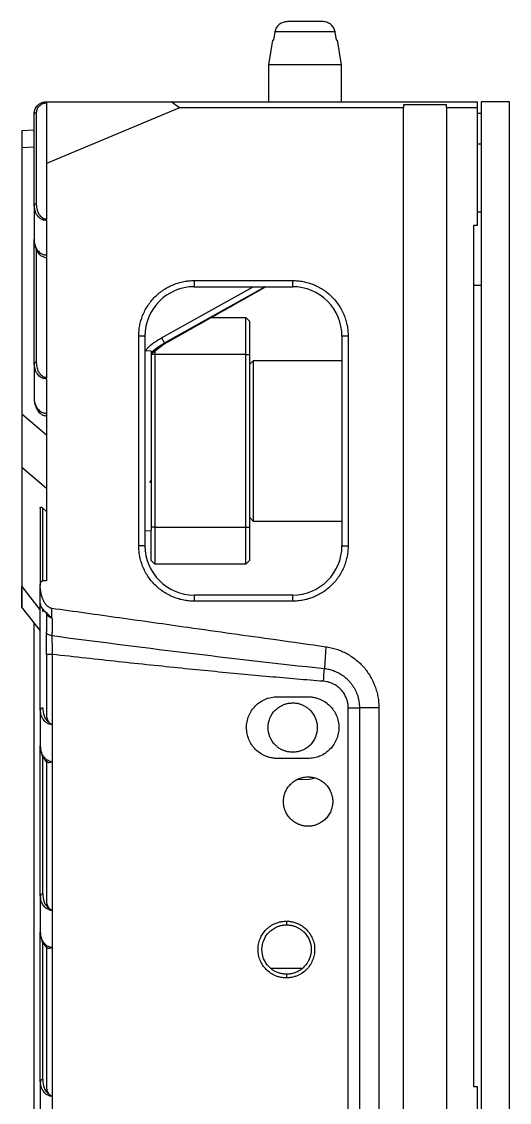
# Model space of a CAD drawing. Header units: millimetres. Extents: x 620 to 19791, y 2539 to 6969.
# Drawn here: x 4537.9 to 4577.5, y 3744.6 to 3832.2 of the extents above; entities that cross this region are included whole.
import ezdxf

# ---------------------------------------------------------------- set-up
doc = ezdxf.new("R2010")
doc.units = ezdxf.units.MM

msp = doc.modelspace()

# ---------------------------------------------------------------- linework, layer by layer
at = {"color": 7, "linetype": 'Continuous', "lineweight": 25}
for p, q in [((4558.42943, 3831.37178), (4558.31151, 3830.70281)), ((4563.31927, 3831.37178), (4558.42943, 3831.37178)), ((4563.4372, 3830.70281), (4563.31927, 3831.37178)), ((4558.24221, 3830.70281), (4557.89935, 3828.7028)), ((4558.24221, 3830.70281), (4558.31151, 3830.70281)), ((4563.4372, 3830.70281), (4563.50649, 3830.70281)), ((4563.84935, 3828.7028), (4563.50649, 3830.70281)), ((4557.89935, 3828.7028), (4557.89935, 3825.70281)), ((4560.87435, 3828.7028), (4557.89935, 3828.7028)), ((4563.84935, 3828.7028), (4560.87435, 3828.7028)), ((4563.84935, 3825.70281), (4563.84935, 3828.7028)), ((4539.87435, 3825.70281), (4549.99935, 3825.70281)), ((4539.87435, 3825.70281), (4539.87435, 3820.7028)), ((4550.67435, 3825.20281), (4549.99935, 3825.70281)), ((4549.99935, 3825.70281), (4574.87435, 3825.70281)), ((4555.88586, 3825.70991), (4555.87442, 3825.70281)), ((4574.87435, 3825.20281), (4574.87435, 3825.70281)), ((4577.47435, 3825.70281), (4575.17435, 3825.70281)), ((4575.17435, 3825.70281), (4575.17435, 3656.95281)), ((4577.47435, 3656.95281), (4577.47435, 3825.70281)), ((4550.67435, 3825.20281), (4539.87435, 3820.7028)), ((4568.87435, 3825.20281), (4550.67435, 3825.20281)), ((4572.37435, 3825.45282), (4568.87435, 3825.45282)), ((4568.87435, 3825.45282), (4568.87435, 3825.20281)), ((4568.87435, 3488.70282), (4568.87435, 3825.20281)), ((4572.37435, 3825.20281), (4572.37435, 3825.45282)), ((4572.37435, 3825.20281), (4572.37435, 3488.70282)), ((4574.87435, 3825.20281), (4572.37435, 3825.20281)), ((4574.87435, 3815.70281), (4574.87435, 3825.20281)), ((4538.87435, 3817.32885), (4538.87435, 3824.70281)), ((4539.07435, 3817.43632), (4539.07435, 3824.81026)), ((4574.87435, 3824.77282), (4575.17435, 3824.77282)), ((4537.87435, 3823.36372), (4538.87435, 3823.41613)), ((4575.17435, 3822.2728), (4574.87435, 3822.2728)), ((4537.87435, 3821.97912), (4537.87435, 3800.3603)), ((4539.87435, 3820.7028), (4539.87435, 3816.16698)), ((4538.87435, 3817.32885), (4538.87435, 3814.53712)), ((4538.9124, 3817.12435), (4538.87435, 3817.32885)), ((4538.88842, 3817.36846), (4538.88759, 3817.2577)), ((4539.87435, 3816.0731), (4539.87435, 3816.16698)), ((4539.87435, 3816.0731), (4539.87435, 3813.28137)), ((4574.87435, 3816.77282), (4575.17435, 3816.77282)), ((4574.57435, 3815.70281), (4574.87435, 3815.70281)), ((4574.57435, 3745.82781), (4574.57435, 3815.70281)), ((4538.87435, 3804.48685), (4538.87435, 3814.53712)), ((4539.87435, 3813.28137), (4539.87435, 3803.3264)), ((4551.87435, 3811.20281), (4559.87435, 3811.20281)), ((4551.87435, 3811.20281), (4551.87447, 3810.70281)), ((4559.87426, 3810.70281), (4559.87426, 3811.20281)), ((4574.57435, 3810.8278), (4575.17435, 3810.8278)), ((4557.70357, 3810.70281), (4549.45, 3806.05778)), ((4551.87447, 3810.70281), (4559.87416, 3810.70281)), ((4557.65924, 3810.70278), (4559.87403, 3810.70278)), ((4553.22499, 3808.20282), (4556.07435, 3808.20282)), ((4556.07435, 3805.20281), (4556.07435, 3808.20282)), ((4556.37435, 3807.90281), (4556.07435, 3808.20282)), ((4556.37435, 3807.90281), (4556.37435, 3805.20281)), ((4547.87435, 3806.70292), (4547.37435, 3806.70281)), ((4547.37435, 3789.70279), (4547.37435, 3806.70281)), ((4547.87435, 3806.70292), (4547.87435, 3789.7027)), ((4564.37435, 3806.70286), (4563.87435, 3806.70294)), ((4563.87435, 3806.70294), (4563.87435, 3789.70262)), ((4564.37435, 3806.70286), (4564.37435, 3789.70274)), ((4549.45, 3806.05778), (4548.37435, 3805.2359)), ((4548.37561, 3805.48019), (4547.87435, 3805.49332)), ((4548.67435, 3805.20281), (4548.37435, 3805.20281)), ((4548.67435, 3805.47081), (4548.67435, 3805.20281)), ((4548.67435, 3805.20281), (4548.67435, 3791.20281)), ((4556.07435, 3805.20281), (4548.67435, 3805.20281)), ((4556.07435, 3791.20281), (4556.07435, 3805.20281)), ((4556.07435, 3805.20281), (4556.37435, 3805.20281)), ((4556.37435, 3805.20281), (4556.37435, 3791.20281)), ((4556.67435, 3804.70282), (4556.37435, 3804.40281)), ((4563.87435, 3804.70282), (4556.67435, 3804.70282)), ((4556.67435, 3804.70282), (4556.67435, 3797.27295)), ((4538.87435, 3804.48687), (4538.87435, 3801.69512)), ((4538.91239, 3804.28235), (4538.87435, 3804.48687)), ((4538.88842, 3804.52646), (4538.88759, 3804.4157)), ((4539.87435, 3803.23112), (4539.87435, 3803.3264)), ((4539.87435, 3803.23112), (4539.87435, 3800.43937)), ((4548.37088, 3802.13162), (4548.3513, 3802.11098)), ((4539.87435, 3798.66197), (4537.87435, 3800.3603)), ((4539.87435, 3800.43937), (4539.87435, 3786.85359)), ((4547.87435, 3798.76725), (4547.87561, 3798.76733)), ((4556.67435, 3797.27295), (4556.67435, 3791.7028)), ((4539.87435, 3794.33711), (4537.87435, 3796.03544)), ((4537.87435, 3796.03544), (4537.87435, 3786.38772)), ((4547.87731, 3795.88821), (4547.87435, 3795.88836)), ((4548.26092, 3794.81801), (4548.37435, 3795.0134)), ((4539.37435, 3792.75363), (4539.37435, 3786.48136)), ((4539.57435, 3786.85359), (4539.57435, 3792.75363)), ((4539.57435, 3792.75363), (4539.87435, 3792.47446)), ((4556.37435, 3792.00281), (4556.67435, 3791.7028)), ((4556.67435, 3791.7028), (4563.87435, 3791.7028)), ((4547.87435, 3790.9123), (4548.37561, 3790.92543)), ((4548.67435, 3791.20281), (4548.37435, 3791.20281)), ((4548.37435, 3788.50281), (4548.37435, 3790.9254)), ((4548.67435, 3791.20281), (4556.07435, 3791.20281)), ((4548.67435, 3791.20281), (4548.67435, 3788.2028)), ((4556.07435, 3791.20281), (4556.37435, 3791.20281)), ((4556.07435, 3788.2028), (4556.07435, 3791.20281)), ((4556.37435, 3791.20281), (4556.37435, 3788.50281)), ((4547.87435, 3790.51725), (4547.87731, 3790.51742)), ((4547.87435, 3789.7027), (4547.37435, 3789.70279)), ((4563.87435, 3789.70262), (4564.37435, 3789.70274)), ((4548.37435, 3788.50281), (4548.67435, 3788.2028)), ((4556.07435, 3788.2028), (4548.67435, 3788.2028)), ((4556.07435, 3788.2028), (4556.37435, 3788.50281)), ((4537.87435, 3786.38772), (4539.37435, 3784.4838)), ((4539.37435, 3786.2823), (4539.37435, 3786.48138)), ((4539.37435, 3785.0209), (4539.37435, 3786.2823)), ((4539.87435, 3786.85359), (4539.57435, 3786.85359)), ((4551.8744, 3785.70281), (4551.87438, 3785.20281)), ((4559.87435, 3785.70281), (4551.8744, 3785.70281)), ((4559.87435, 3785.7029), (4551.87458, 3785.70281)), ((4559.87435, 3785.20281), (4559.87435, 3785.70281)), ((4537.85839, 3784.7158), (4539.37435, 3782.79161)), ((4539.37435, 3776.44379), (4539.37435, 3785.21594)), ((4559.87435, 3785.20281), (4551.87438, 3785.20281)), ((4539.87435, 3784.31627), (4539.87435, 3782.71164)), ((4539.87435, 3780.88794), (4539.87435, 3776.03008)), ((4540.34819, 3780.88794), (4540.34021, 3775.18934)), ((4558.62579, 3777.45281), (4561.12296, 3777.45281)), ((4539.40546, 3776.23962), (4539.37435, 3776.44379)), ((4539.37435, 3776.44379), (4539.37435, 3773.46594)), ((4539.38814, 3776.483), (4539.38723, 3776.35928)), ((4564.38316, 3537.34381), (4564.38316, 3776.56182)), ((4566.87436, 3776.56188), (4565.29581, 3776.56181)), ((4565.29581, 3776.56181), (4565.29581, 3537.34381)), ((4566.87436, 3776.56188), (4566.87443, 3537.34355)), ((4540.34021, 3775.18934), (4540.33991, 3772.21009)), ((4539.37435, 3761.3684), (4539.37435, 3773.46594)), ((4539.87435, 3772.31687), (4539.87435, 3760.95471)), ((4561.12328, 3772.45281), (4558.62561, 3772.45281)), ((4540.33991, 3772.21009), (4540.33982, 3760.11386)), ((4560.2649, 3770.73904), (4561.21415, 3770.7722)), ((4561.21414, 3770.77236), (4561.59321, 3770.85932)), ((4539.40545, 3761.16426), (4539.37435, 3761.3684)), ((4539.37435, 3761.3684), (4539.37435, 3758.39055)), ((4539.38814, 3761.40761), (4539.38723, 3761.2839)), ((4540.33982, 3760.11386), (4540.33992, 3757.1347)), ((4559.35867, 3759.25249), (4559.37435, 3758.95281)), ((4539.37435, 3746.29301), (4539.37435, 3758.39055)), ((4539.87435, 3757.24149), (4539.87435, 3745.87933)), ((4540.33992, 3757.1347), (4540.33982, 3745.03846)), ((4558.08889, 3755.44781), (4560.66133, 3755.44781)), ((4539.40545, 3746.08887), (4539.37435, 3746.29301)), ((4539.37435, 3746.29301), (4539.37435, 3743.31516)), ((4539.38814, 3746.33223), (4539.38723, 3746.20852)), ((4574.87435, 3745.82781), (4574.57435, 3745.82781)), ((4574.87435, 3736.82781), (4574.87435, 3745.82781)), ((4540.33982, 3745.03846), (4540.33992, 3742.05932))]:
    msp.add_line(p, q, dxfattribs=at)
at = {"color": 8, "linetype": 'Continuous', "lineweight": 25}
for p, q in [((4538.87435, 3822.03151), (4537.87435, 3821.97912)), ((4539.07435, 3804.59432), (4539.07435, 3813.66285)), ((4549.22162, 3806.55747), (4556.65341, 3810.70281)), ((4557.64276, 3810.70281), (4549.45001, 3806.12334)), ((4539.57435, 3784.35847), (4539.57435, 3784.53512)), ((4539.57435, 3761.47587), (4539.57435, 3772.59399)), ((4539.57435, 3746.40047), (4539.57435, 3757.51859))]:
    msp.add_line(p, q, dxfattribs=at)
at = {"color": 7, "linetype": 'Continuous', "lineweight": 25, "flags": 128}
for points in [[(4562.57016, 3781.51365), (4562.50721, 3780.62847), (4562.44424, 3779.7433)], [(4559.37435, 3754.95281), (4559.36651, 3754.80298), (4559.35867, 3754.65314)], [(4539.57435, 3746.40047), (4539.53534, 3746.39841), (4539.49781, 3746.39229), (4539.46324, 3746.38236), (4539.43293, 3746.369), (4539.40806, 3746.35271), (4539.38958, 3746.33414), (4539.3782, 3746.31398), (4539.37435, 3746.29301)]]:
    msp.add_lwpolyline(points, dxfattribs=at)
at = {"color": 7, "linetype": 'Continuous', "lineweight": 25}
for centre, start, end in [((4551.87435, 3806.70281), 89.9982751, 179.9982733), ((4559.87435, 3806.70281), 0.001779, 90.0027414), ((4551.87435, 3789.70281), 180.0016092, 270.0007408), ((4559.87435, 3789.70281), 270, 359.9972055)]:
    msp.add_arc(centre, 4, start, end, dxfattribs=at)
for points, knots in [([(4559.46491, 3832.2028), (4559.33997, 3832.19128), (4559.0898, 3832.16821), (4558.76554, 3831.97919), (4558.52442, 3831.7059), (4558.46079, 3831.48207), (4558.42943, 3831.37178)], [0, 0, 0, 0, 0.259321239, 0.519283593, 0.763134182, 1, 1, 1, 1]), ([(4562.2838, 3832.2028), (4562.21548, 3832.2028), (4562.07583, 3832.2028), (4561.73034, 3832.2028), (4561.31878, 3832.2028), (4560.87435, 3832.2028), (4560.42992, 3832.2028), (4560.01837, 3832.2028), (4559.67287, 3832.2028), (4559.53322, 3832.2028), (4559.46491, 3832.2028)], [0, 0, 0, 0, 0.1222956, 0.25000001, 0.37770445, 0.50000013, 0.62229555, 0.74999999, 0.8777044, 1, 1, 1, 1]), ([(4563.31927, 3831.37178), (4563.28924, 3831.47869), (4563.22918, 3831.69246), (4563.00989, 3831.95357), (4562.72094, 3832.13494), (4562.46366, 3832.19826), (4562.31599, 3832.20199), (4562.2838, 3832.2028)], [0, 0, 0, 0, 0.22956654, 0.45902573, 0.69171503, 0.93279533, 1, 1, 1, 1]), ([(4538.87435, 3824.70281), (4538.8753, 3824.73595), (4538.8771, 3824.79916), (4538.89063, 3824.88875), (4538.90913, 3824.96805), (4538.93106, 3825.03707), (4538.97141, 3825.13955), (4539.04113, 3825.26609), (4539.16487, 3825.41631), (4539.31665, 3825.54158), (4539.49492, 3825.63436), (4539.68212, 3825.69201), (4539.80983, 3825.69919), (4539.87435, 3825.70281)], [0, 0, 0, 0, 0.06691941, 0.12763774, 0.18215534, 0.23047318, 0.27259316, 0.40183271, 0.513735, 0.64735323, 0.7705252, 0.88405347, 1, 1, 1, 1]), ([(4539.07435, 3824.81027), (4539.0762, 3824.83818), (4539.08024, 3824.899), (4539.09982, 3825.01447), (4539.15838, 3825.19844), (4539.29255, 3825.37899), (4539.46573, 3825.50287), (4539.60333, 3825.5669), (4539.73811, 3825.60401), (4539.83182, 3825.60634), (4539.87435, 3825.6074)], [0, 0, 0, 0, 0.0725052, 0.15802499, 0.3021785, 0.56461163, 0.69408072, 0.7956164, 0.90724423, 1, 1, 1, 1]), ([(4539.07435, 3824.81027), (4539.02721, 3824.81027), (4538.97198, 3824.79978), (4538.89388, 3824.75781), (4538.87435, 3824.72814), (4538.87435, 3824.70281)], [0, 0, 0, 0, 0.5, 0.5, 1, 1, 1, 1]), ([(4537.87435, 3823.36372), (4537.87434, 3823.3627), (4537.87433, 3823.36065), (4537.87422, 3823.34417), (4537.87408, 3823.31824), (4537.87393, 3823.28224), (4537.87379, 3823.23678), (4537.87367, 3823.1822), (4537.87358, 3823.11893), (4537.87353, 3823.0474), (4537.87352, 3822.96804), (4537.87355, 3822.88134), (4537.87361, 3822.78775), (4537.87371, 3822.68775), (4537.87384, 3822.58183), (4537.87398, 3822.47046), (4537.87412, 3822.35416), (4537.87424, 3822.23329), (4537.87433, 3822.10875), (4537.87435, 3822.0222), (4537.87435, 3821.97912)], [0, 0, 0, 0, 0.05970949, 0.11892548, 0.17764878, 0.23588022, 0.29362067, 0.350871, 0.40763212, 0.46390495, 0.51969045, 0.57498959, 0.62980337, 0.68413283, 0.73797901, 0.79134302, 0.84422596, 0.89662897, 0.94855325, 1, 1, 1, 1]), ([(4538.87435, 3817.32886), (4538.87435, 3817.35419), (4538.89388, 3817.38386), (4538.97198, 3817.42583), (4539.02721, 3817.43632), (4539.07435, 3817.43632)], [0, 0, 0, 0, 0.5, 0.5, 1, 1, 1, 1]), ([(4539.87435, 3816.1631), (4539.84541, 3816.16841), (4539.78463, 3816.17957), (4539.67039, 3816.2165), (4539.53697, 3816.28795), (4539.40891, 3816.4061), (4539.29738, 3816.55508), (4539.20707, 3816.72913), (4539.13225, 3816.93609), (4539.09451, 3817.13336), (4539.0783, 3817.30491), (4539.07556, 3817.39595), (4539.07435, 3817.43632)], [0, 0, 0, 0, 0.04809255, 0.10101358, 0.19843365, 0.30229836, 0.40737095, 0.53742682, 0.66786962, 0.82420518, 0.92205085, 1, 1, 1, 1]), ([(4538.87435, 3814.53712), (4538.87527, 3814.49617), (4538.87702, 3814.41803), (4538.89027, 3814.30702), (4538.90856, 3814.20774), (4538.93048, 3814.12023), (4538.95397, 3814.04442), (4538.99907, 3813.92164), (4539.07826, 3813.76372), (4539.21386, 3813.58406), (4539.36719, 3813.44665), (4539.51712, 3813.35887), (4539.65019, 3813.31084), (4539.76172, 3813.28602), (4539.83712, 3813.28291), (4539.87435, 3813.28137)], [0, 0, 0, 0, 0.07586279, 0.14474833, 0.20665844, 0.26159584, 0.30956464, 0.35057134, 0.49766692, 0.62260596, 0.73459323, 0.83340217, 0.89094969, 0.94616131, 1, 1, 1, 1]), ([(4538.87437, 3814.53857), (4538.88274, 3814.392), (4538.89958, 3814.09725), (4539.04646, 3813.66459), (4539.2773, 3813.3263), (4539.53732, 3813.15372), (4539.72232, 3813.091), (4539.82333, 3813.08462), (4539.87435, 3813.0814)], [0, 0, 0, 0, 0.23676375, 0.47613454, 0.72419804, 0.85767344, 0.92811269, 1, 1, 1, 1]), ([(4547.37435, 3806.70281), (4547.37529, 3806.77403), (4547.37717, 3806.91601), (4547.39252, 3807.12796), (4547.41707, 3807.33805), (4547.4517, 3807.54628), (4547.49618, 3807.75263), (4547.55056, 3807.95711), (4547.61485, 3808.15971), (4547.71652, 3808.43505), (4547.87176, 3808.77632), (4548.10304, 3809.17205), (4548.37518, 3809.54517), (4548.68664, 3809.89027), (4549.03186, 3810.20187), (4549.40482, 3810.47392), (4549.80069, 3810.70535), (4550.20637, 3810.8898), (4550.61755, 3811.03129), (4551.02969, 3811.13), (4551.44952, 3811.19159), (4551.73231, 3811.19906), (4551.87435, 3811.20281)], [0, 0, 0, 0, 0.0302332, 0.0602674, 0.09016896, 0.12000515, 0.14984367, 0.17975219, 0.20979793, 0.24004719, 0.30432203, 0.36867139, 0.43431388, 0.50003248, 0.56567498, 0.63139357, 0.69566842, 0.76001778, 0.82026949, 0.87999045, 0.93972069, 1, 1, 1, 1]), ([(4559.87435, 3811.20281), (4559.94557, 3811.20187), (4560.08754, 3811.19999), (4560.2995, 3811.18464), (4560.50959, 3811.16009), (4560.71781, 3811.12546), (4560.92416, 3811.08099), (4561.12864, 3811.0266), (4561.33124, 3810.96232), (4561.60657, 3810.86065), (4561.94785, 3810.70541), (4562.34357, 3810.47413), (4562.71669, 3810.20199), (4563.06179, 3809.89055), (4563.37339, 3809.54533), (4563.64544, 3809.17238), (4563.87688, 3808.77651), (4564.06132, 3808.37084), (4564.20281, 3807.95966), (4564.30153, 3807.54752), (4564.36312, 3807.1277), (4564.3706, 3806.84491), (4564.37435, 3806.70287)], [0, 0, 0, 0, 0.03023322, 0.06026744, 0.09016902, 0.12000524, 0.14984378, 0.17975233, 0.20979809, 0.24004736, 0.30432217, 0.3686715, 0.43431394, 0.50003248, 0.56567492, 0.63139346, 0.69566828, 0.76001761, 0.82026936, 0.87999036, 0.93972065, 1, 1, 1, 1]), ([(4549.43929, 3806.08666), (4551.00545, 3806.95943), (4553.75048, 3808.48915), (4556.48492, 3810.03773), (4557.65924, 3810.70278)], [0, 0, 0, 0, 0.57054285, 1, 1, 1, 1]), ([(4549.22162, 3806.55747), (4549.24825, 3806.50934), (4549.2764, 3806.45802), (4549.33053, 3806.35821), (4549.35638, 3806.30994), (4549.39988, 3806.22732), (4549.41742, 3806.19315), (4549.44151, 3806.14431), (4549.44809, 3806.12958), (4549.45001, 3806.12334)], [0, 0, 0, 0, 0.25, 0.25, 0.5, 0.5, 0.75, 0.75, 1, 1, 1, 1]), ([(4549.43918, 3806.08691), (4549.44356, 3806.07753), (4549.45257, 3806.05819), (4549.45088, 3806.05791), (4549.45001, 3806.05776)], [0, 0, 0, 0, 0.48511688, 1, 1, 1, 1]), ([(4548.37435, 3805.48023), (4548.37435, 3805.48023), (4548.37435, 3805.29082), (4548.37435, 3804.56172), (4548.37435, 3804.02232), (4548.37435, 3802.67513), (4548.37435, 3801.86786), (4548.37435, 3800.10766), (4548.37435, 3799.15542), (4548.37435, 3798.20281)], [0, 0, 0, 0, 0.25, 0.25, 0.5, 0.5, 0.75, 0.75, 1, 1, 1, 1]), ([(4538.87435, 3804.48686), (4538.87435, 3804.51219), (4538.89388, 3804.54186), (4538.97198, 3804.58383), (4539.02721, 3804.59432), (4539.07435, 3804.59432)], [0, 0, 0, 0, 0.5, 0.5, 1, 1, 1, 1]), ([(4539.87435, 3803.32285), (4539.8459, 3803.32786), (4539.78475, 3803.33862), (4539.66974, 3803.37484), (4539.5354, 3803.44686), (4539.40743, 3803.56543), (4539.29633, 3803.71488), (4539.20664, 3803.88912), (4539.13171, 3804.0957), (4539.09439, 3804.29245), (4539.07825, 3804.4634), (4539.07555, 3804.55409), (4539.07435, 3804.59432)], [0, 0, 0, 0, 0.04723642, 0.10150608, 0.19914588, 0.3032131, 0.40848334, 0.53864617, 0.66888619, 0.82482008, 0.92228856, 1, 1, 1, 1]), ([(4538.87435, 3801.69512), (4538.87527, 3801.65417), (4538.87702, 3801.57604), (4538.89027, 3801.46504), (4538.90856, 3801.36577), (4538.93047, 3801.27825), (4538.95396, 3801.20244), (4538.99907, 3801.07966), (4539.07825, 3800.92174), (4539.21385, 3800.74208), (4539.36717, 3800.60467), (4539.51711, 3800.51688), (4539.65018, 3800.46885), (4539.76171, 3800.44403), (4539.83712, 3800.44091), (4539.87435, 3800.43937)], [0, 0, 0, 0, 0.07585587, 0.14473663, 0.2066441, 0.26158101, 0.30955148, 0.35056199, 0.4976536, 0.6225932, 0.73458617, 0.83339848, 0.8909445, 0.9461574, 1, 1, 1, 1]), ([(4538.87437, 3801.69657), (4538.88284, 3801.54914), (4538.89988, 3801.25265), (4539.04857, 3800.81752), (4539.28298, 3800.4775), (4539.54773, 3800.30629), (4539.73571, 3800.2461), (4539.83765, 3800.24175), (4539.88909, 3800.23955)], [0, 0, 0, 0, 0.23653698, 0.47572002, 0.72378941, 0.85750516, 0.92809322, 1, 1, 1, 1]), ([(4537.87435, 3800.36031), (4537.87434, 3800.29239), (4537.87432, 3800.16078), (4537.87431, 3799.96428), (4537.87446, 3799.77764), (4537.87474, 3799.60134), (4537.87508, 3799.43621), (4537.87553, 3799.14755), (4537.87508, 3798.7394), (4537.87437, 3798.18811), (4537.87347, 3797.64975), (4537.87398, 3797.1917), (4537.8753, 3796.83936), (4537.87604, 3796.56444), (4537.87492, 3796.29433), (4537.87454, 3796.12157), (4537.87435, 3796.03543)], [0, 0, 0, 0, 0.05245958, 0.10164824, 0.14756705, 0.19021735, 0.22960082, 0.26571962, 0.39420229, 0.51045635, 0.63429647, 0.74746501, 0.81032787, 0.86874928, 0.9345611, 1, 1, 1, 1]), ([(4548.37435, 3798.20281), (4548.37435, 3797.2502), (4548.37435, 3796.29796), (4548.37435, 3794.53776), (4548.37435, 3793.7305), (4548.37435, 3792.3833), (4548.37435, 3791.8439), (4548.37435, 3791.1148), (4548.37435, 3790.92539), (4548.37435, 3790.92539)], [0, 0, 0, 0, 0.25, 0.25, 0.5, 0.5, 0.75, 0.75, 1, 1, 1, 1]), ([(4539.37435, 3792.75364), (4539.37504, 3792.76821), (4539.37631, 3792.79506), (4539.39496, 3792.83076), (4539.4422, 3792.83423), (4539.50613, 3792.81128), (4539.55084, 3792.7735), (4539.57435, 3792.75364)], [0, 0, 0, 0, 0.14401949, 0.26542047, 0.47262093, 0.72274967, 1, 1, 1, 1]), ([(4551.87438, 3785.20281), (4551.80316, 3785.20375), (4551.66118, 3785.20563), (4551.44923, 3785.22098), (4551.23914, 3785.24553), (4551.03091, 3785.28016), (4550.82456, 3785.32463), (4550.62008, 3785.37901), (4550.41748, 3785.4433), (4550.14214, 3785.54496), (4549.80086, 3785.7002), (4549.40514, 3785.93148), (4549.03202, 3786.20363), (4548.68691, 3786.51508), (4548.37531, 3786.86029), (4548.10326, 3787.23325), (4547.87182, 3787.62912), (4547.68737, 3788.0348), (4547.54589, 3788.44598), (4547.44717, 3788.85813), (4547.38558, 3789.27795), (4547.3781, 3789.56074), (4547.37435, 3789.70278)], [0, 0, 0, 0, 0.0302332, 0.0602674, 0.09016897, 0.12000516, 0.14984368, 0.1797522, 0.20979794, 0.2400472, 0.30432204, 0.36867139, 0.43431389, 0.50003248, 0.56567497, 0.63139357, 0.69566841, 0.76001778, 0.82026949, 0.87999044, 0.93972068, 1, 1, 1, 1]), ([(4564.37435, 3789.70275), (4564.37341, 3789.63152), (4564.37153, 3789.48955), (4564.35618, 3789.2776), (4564.33162, 3789.06751), (4564.29699, 3788.85929), (4564.25251, 3788.65294), (4564.19813, 3788.44846), (4564.13384, 3788.24586), (4564.03217, 3787.97053), (4563.87692, 3787.62926), (4563.64564, 3787.23354), (4563.3735, 3786.86043), (4563.06204, 3786.51533), (4562.71683, 3786.20374), (4562.34387, 3785.93169), (4561.948, 3785.70026), (4561.54232, 3785.51582), (4561.13114, 3785.37433), (4560.719, 3785.27562), (4560.29918, 3785.21403), (4560.01639, 3785.20656), (4559.87435, 3785.20281)], [0, 0, 0, 0, 0.03023322, 0.06026744, 0.09016903, 0.12000525, 0.14984379, 0.17975234, 0.20979811, 0.24004738, 0.30432219, 0.36867151, 0.43431394, 0.50003248, 0.56567491, 0.63139345, 0.69566826, 0.76001759, 0.82026934, 0.87999035, 0.93972064, 1, 1, 1, 1]), ([(4537.87435, 3784.69306), (4537.87435, 3784.69289), (4537.87435, 3784.64578), (4537.87435, 3784.82124), (4537.87435, 3785.32472), (4537.87435, 3786.00193), (4537.87435, 3786.38772)], [0, 0, 0, 0, 0.00098528, 0.27394113, 0.58638767, 1, 1, 1, 1]), ([(4539.37435, 3786.48137), (4539.37508, 3786.5057), (4539.37646, 3786.55131), (4539.38685, 3786.61443), (4539.40061, 3786.6674), (4539.41615, 3786.71031), (4539.43832, 3786.75741), (4539.4709, 3786.80417), (4539.52009, 3786.84525), (4539.55728, 3786.85097), (4539.57435, 3786.8536)], [0, 0, 0, 0, 0.15917926, 0.29835633, 0.41758732, 0.5169648, 0.59665341, 0.7575948, 0.88869306, 1, 1, 1, 1]), ([(4539.37457, 3786.2823), (4539.37588, 3786.2361), (4539.37851, 3786.14385), (4539.39256, 3786.00611), (4539.41403, 3785.86935), (4539.44364, 3785.73359), (4539.49343, 3785.5547), (4539.57313, 3785.34102), (4539.69428, 3785.11472), (4539.83092, 3784.92769), (4539.96293, 3784.79968), (4540.08276, 3784.71821), (4540.18418, 3784.66863), (4540.25476, 3784.65234), (4540.28919, 3784.6444)], [0, 0, 0, 0, 0.0692897, 0.13836393, 0.20745482, 0.27679433, 0.34661192, 0.48582176, 0.61783146, 0.73029552, 0.83200006, 0.89166315, 0.94715577, 1, 1, 1, 1]), ([(4537.87435, 3786.21271), (4537.87436, 3786.09755), (4537.8744, 3785.68317), (4537.87381, 3785.22286), (4537.8735, 3784.82568), (4537.87655, 3784.64511), (4537.87603, 3784.69617), (4537.87602, 3784.69756)], [0, 0, 0, 0, 0.122432, 0.44054952, 0.7257694, 0.9925325, 1, 1, 1, 1]), ([(4539.37529, 3785.02091), (4539.37624, 3785.00231), (4539.37849, 3784.95836), (4539.39204, 3784.88299), (4539.42786, 3784.76685), (4539.50282, 3784.62179), (4539.5948, 3784.52323), (4539.64063, 3784.47412)], [0, 0, 0, 0, 0.09341935, 0.22065957, 0.38200394, 0.69206522, 1, 1, 1, 1]), ([(4540.28919, 3784.6444), (4542.13052, 3784.38624), (4545.82819, 3783.86781), (4551.90142, 3783.01395), (4557.48692, 3782.22742), (4561.21645, 3781.70373), (4562.57016, 3781.51364)], [0, 0, 0, 0, 0.247913465, 0.497848351, 0.817733085, 1, 1, 1, 1]), ([(4539.62434, 3784.46537), (4539.62257, 3784.45689), (4539.61887, 3784.43924), (4539.62221, 3784.41783), (4539.63314, 3784.40159), (4539.65268, 3784.39347), (4539.67431, 3784.39262), (4539.6906, 3784.39767), (4539.6961, 3784.39937)], [0, 0, 0, 0, 0.1622314, 0.33740599, 0.52234363, 0.71260834, 0.9028581, 1, 1, 1, 1]), ([(4539.64063, 3784.47412), (4539.65541, 3784.46034), (4539.68438, 3784.43332), (4539.71491, 3784.40456), (4539.72987, 3784.39046)], [0, 0, 0, 0, 0.5100164, 1, 1, 1, 1]), ([(4539.75863, 3784.34282), (4539.75597, 3784.34108), (4539.74433, 3784.33344), (4539.72954, 3784.3288), (4539.71338, 3784.32609), (4539.70405, 3784.33122), (4539.70157, 3784.34278), (4539.70526, 3784.35942), (4539.71251, 3784.37398), (4539.71603, 3784.38104)], [0, 0, 0, 0, 0.04698221, 0.20520528, 0.36865762, 0.5335727, 0.69603935, 0.85248111, 1, 1, 1, 1]), ([(4539.72987, 3784.39046), (4539.74708, 3784.37445), (4539.78226, 3784.3417), (4539.83748, 3784.28966), (4539.89561, 3784.2346), (4539.95663, 3784.17654), (4540.01734, 3784.11868), (4540.08204, 3784.05695), (4540.1555, 3783.98915), (4540.22403, 3783.93058), (4540.26763, 3783.89566), (4540.28082, 3783.88511)], [0, 0, 0, 0, 0.0959079, 0.1960691, 0.30097057, 0.41105069, 0.52671051, 0.63174313, 0.76721166, 0.92962469, 1, 1, 1, 1]), ([(4539.79876, 3784.36836), (4539.80845, 3784.34119), (4539.82739, 3784.2881), (4539.8638, 3784.21173), (4539.91172, 3784.13034), (4539.97705, 3784.04469), (4540.06785, 3783.96008), (4540.16222, 3783.89809), (4540.22725, 3783.87113), (4540.25264, 3783.86061)], [0, 0, 0, 0, 0.13085169, 0.25574829, 0.37058512, 0.53922616, 0.71233642, 0.88767545, 1, 1, 1, 1]), ([(4540.25396, 3783.86342), (4540.20423, 3783.87979), (4540.10101, 3783.91376), (4539.99815, 3784.01646), (4539.93452, 3784.09291), (4539.92428, 3784.13178), (4539.92415, 3784.13227)], [0, 0, 0, 0, 0.34163906, 0.70899027, 0.99635401, 1, 1, 1, 1]), ([(4540.32722, 3783.8403), (4540.33137, 3783.71166), (4540.33945, 3783.46068), (4540.34108, 3783.09377), (4540.33571, 3782.74578), (4540.32479, 3782.52051), (4540.31948, 3782.41092)], [0, 0, 0, 0, 0.26960908, 0.52601226, 0.76941055, 1, 1, 1, 1]), ([(4538.87435, 3740.7822), (4538.87435, 3743.15415), (4538.87435, 3747.73225), (4538.87435, 3754.69389), (4538.87435, 3761.59186), (4538.87435, 3767.48773), (4538.87435, 3772.19808), (4538.87435, 3775.75475), (4538.87435, 3779.25616), (4538.87435, 3781.83967), (4538.87435, 3783.21299), (4538.87435, 3783.42625)], [0, 0, 0, 0, 0.177344938, 0.342293733, 0.508996744, 0.672121593, 0.754508609, 0.831316037, 0.911781104, 0.986300667, 1, 1, 1, 1]), ([(4540.31947, 3782.41088), (4540.26481, 3782.41453), (4540.20733, 3782.42404), (4540.0978, 3782.45685), (4540.046, 3782.4802), (4539.96057, 3782.53743), (4539.92716, 3782.57118), (4539.88409, 3782.64135), (4539.87435, 3782.6776), (4539.87435, 3782.71162)], [0, 0, 0, 0, 0.25, 0.25, 0.5, 0.5, 0.75, 0.75, 1, 1, 1, 1]), ([(4539.87435, 3780.88794), (4539.87435, 3780.94263), (4539.87435, 3781.05167), (4539.87435, 3781.21443), (4539.87435, 3781.37572), (4539.87435, 3781.53555), (4539.87435, 3781.6939), (4539.87435, 3781.9026), (4539.87435, 3782.15591), (4539.87435, 3782.4461), (4539.87435, 3782.62301), (4539.87435, 3782.71162)], [0, 0, 0, 0, 0.0838015, 0.16709443, 0.25012217, 0.33313044, 0.41636511, 0.50007009, 0.66747641, 0.83345745, 1, 1, 1, 1]), ([(4540.31947, 3782.41088), (4540.32262, 3782.19399), (4540.32675, 3781.9498), (4540.3365, 3781.43304), (4540.34212, 3781.16044), (4540.34819, 3780.88794)], [0, 0, 0, 0, 0.5, 0.5, 1, 1, 1, 1]), ([(4540.31948, 3782.41092), (4543.74421, 3781.9601), (4547.39523, 3781.49387), (4554.86275, 3780.58628), (4558.68108, 3780.14475), (4562.44423, 3779.7433)], [0, 0, 0, 0, 0.5, 0.5, 1, 1, 1, 1]), ([(4562.57016, 3781.51364), (4562.64402, 3781.50249), (4562.79143, 3781.48023), (4563.01002, 3781.43423), (4563.22592, 3781.3791), (4563.439, 3781.31393), (4563.64931, 3781.23897), (4563.85681, 3781.15415), (4564.06153, 3781.05949), (4564.46065, 3780.85292), (4565.02316, 3780.48085), (4565.66827, 3779.85957), (4566.19381, 3779.13428), (4566.51608, 3778.45854), (4566.70189, 3777.89077), (4566.80116, 3777.45451), (4566.86312, 3777.0107), (4566.8706, 3776.71194), (4566.87436, 3776.56189)], [0, 0, 0, 0, 0.031333508, 0.062533261, 0.09366426, 0.124791941, 0.155981758, 0.187298777, 0.218807274, 0.250570366, 0.375820389, 0.500070379, 0.624356032, 0.749590765, 0.812380125, 0.874703063, 0.937072444, 1, 1, 1, 1]), ([(4540.34819, 3780.88794), (4540.29091, 3780.88794), (4540.22994, 3780.88794), (4540.11304, 3780.88794), (4540.05744, 3780.88794), (4539.9659, 3780.88794), (4539.93023, 3780.88794), (4539.88452, 3780.88794), (4539.87435, 3780.88794), (4539.87435, 3780.88794)], [0, 0, 0, 0, 0.25, 0.25, 0.5, 0.5, 0.75, 0.75, 1, 1, 1, 1]), ([(4562.37747, 3778.70385), (4561.65516, 3778.76311), (4560.18685, 3778.8836), (4557.94989, 3779.07989), (4555.64264, 3779.29111), (4553.26518, 3779.51825), (4550.81748, 3779.76105), (4548.29954, 3780.01954), (4545.71138, 3780.29386), (4543.05294, 3780.58338), (4541.25767, 3780.78553), (4540.34819, 3780.88793)], [0, 0, 0, 0, 0.09821119, 0.19964361, 0.30429908, 0.41217928, 0.52328571, 0.63761978, 0.75518274, 0.87597579, 1, 1, 1, 1]), ([(4562.44424, 3779.7433), (4562.50443, 3779.73548), (4562.62625, 3779.71965), (4562.80899, 3779.68233), (4562.99345, 3779.63412), (4563.17859, 3779.57347), (4563.3635, 3779.5002), (4563.54717, 3779.4138), (4563.72852, 3779.31395), (4563.9064, 3779.20039), (4564.07959, 3779.07293), (4564.24683, 3778.9315), (4564.4068, 3778.77615), (4564.55813, 3778.60704), (4564.69942, 3778.42443), (4564.82928, 3778.22876), (4564.94625, 3778.02058), (4565.04892, 3777.80058), (4565.13585, 3777.56965), (4565.20577, 3777.32877), (4565.25684, 3777.0792), (4565.28965, 3776.82257), (4565.29374, 3776.64909), (4565.2958, 3776.56181)], [0, 0, 0, 0, 0.03895223, 0.07884001, 0.11962243, 0.16127968, 0.20381446, 0.24721561, 0.29147911, 0.3365996, 0.38257198, 0.429392, 0.47705602, 0.5255614, 0.57490672, 0.62509188, 0.67611867, 0.72798965, 0.78071294, 0.8342874, 0.88873633, 0.94401433, 1, 1, 1, 1]), ([(4564.38316, 3776.56182), (4564.38234, 3776.60725), (4564.3807, 3776.69773), (4564.3675, 3776.83257), (4564.3464, 3776.96578), (4564.31665, 3777.09737), (4564.27845, 3777.22734), (4564.20147, 3777.43905), (4564.05727, 3777.72164), (4563.80651, 3778.04097), (4563.50221, 3778.30913), (4563.192, 3778.49129), (4562.90173, 3778.60671), (4562.64308, 3778.67597), (4562.46624, 3778.69453), (4562.37747, 3778.70385)], [0, 0, 0, 0, 0.04220328, 0.08407124, 0.12577252, 0.16747779, 0.20935765, 0.25158061, 0.37676866, 0.50226937, 0.62690462, 0.75184094, 0.83475115, 0.91704613, 1, 1, 1, 1]), ([(4558.62561, 3772.45281), (4558.57001, 3772.45382), (4558.45948, 3772.45582), (4558.29512, 3772.47232), (4558.13342, 3772.49876), (4557.97441, 3772.53607), (4557.81805, 3772.58398), (4557.56312, 3772.68141), (4557.22497, 3772.86151), (4556.84624, 3773.17207), (4556.53513, 3773.54905), (4556.30494, 3773.98193), (4556.15846, 3774.45205), (4556.10903, 3774.9424), (4556.1544, 3775.4331), (4556.29698, 3775.90486), (4556.52467, 3776.34103), (4556.83516, 3776.72263), (4557.21582, 3777.03822), (4557.58088, 3777.23414), (4557.89102, 3777.34803), (4558.1304, 3777.40837), (4558.37602, 3777.44601), (4558.5421, 3777.45053), (4558.62579, 3777.45281)], [0, 0, 0, 0, 0.02126604, 0.04227881, 0.0631288, 0.08390863, 0.10471189, 0.12563181, 0.1882582, 0.25022581, 0.31175061, 0.37386632, 0.43643437, 0.49871575, 0.56092989, 0.62348717, 0.68584116, 0.7477864, 0.81029129, 0.87370381, 0.90516798, 0.93649143, 0.9679965, 1, 1, 1, 1]), ([(4559.87383, 3772.95281), (4559.82528, 3772.95384), (4559.72986, 3772.95587), (4559.58999, 3772.97164), (4559.45647, 3772.99542), (4559.32975, 3773.02698), (4559.21011, 3773.065), (4559.09775, 3773.10849), (4558.99274, 3773.15642), (4558.89507, 3773.20785), (4558.80465, 3773.26188), (4558.72132, 3773.31766), (4558.64487, 3773.37445), (4558.57504, 3773.43151), (4558.51154, 3773.48823), (4558.28094, 3773.71186), (4557.97181, 3774.18317), (4557.82548, 3774.96031), (4557.97753, 3775.73581), (4558.30486, 3776.22771), (4558.58599, 3776.48583), (4558.73184, 3776.59819), (4558.90497, 3776.70653), (4559.10686, 3776.80474), (4559.33792, 3776.88473), (4559.59712, 3776.94152), (4559.78006, 3776.94896), (4559.87487, 3776.95281)], [0, 0, 0, 0, 0.02327046, 0.04573454, 0.06739221, 0.08824344, 0.10828822, 0.12752652, 0.14595834, 0.16358365, 0.18040244, 0.19641472, 0.21162048, 0.22601973, 0.23961248, 0.25239875, 0.37994708, 0.5012327, 0.62222053, 0.74951191, 0.77565984, 0.80502085, 0.83759443, 0.87337996, 0.91237667, 0.95458367, 1, 1, 1, 1]), ([(4559.87487, 3776.95281), (4559.9233, 3776.95178), (4560.01847, 3776.94977), (4560.15798, 3776.93408), (4560.29117, 3776.91043), (4560.41759, 3776.87903), (4560.53695, 3776.84119), (4560.64906, 3776.79792), (4560.75386, 3776.75023), (4560.85134, 3776.69905), (4560.94161, 3776.64529), (4561.02481, 3776.58976), (4561.10117, 3776.53325), (4561.17092, 3776.47644), (4561.23437, 3776.41998), (4561.46486, 3776.19734), (4561.77434, 3775.72802), (4561.92324, 3774.95215), (4561.77375, 3774.17536), (4561.44677, 3773.68135), (4561.16544, 3773.42207), (4561.01941, 3773.30918), (4560.846, 3773.20033), (4560.64371, 3773.10163), (4560.41213, 3773.02124), (4560.1523, 3772.96416), (4559.96889, 3772.95668), (4559.87383, 3772.95281)], [0, 0, 0, 0, 0.02321016, 0.04561619, 0.06721806, 0.08801576, 0.10800925, 0.12719851, 0.14558354, 0.16316432, 0.17994085, 0.1959131, 0.2110811, 0.22544483, 0.23900432, 0.25175958, 0.37900393, 0.49997729, 0.62127982, 0.74887874, 0.77509085, 0.8045248, 0.8371801, 0.87305609, 0.91215201, 0.95446698, 1, 1, 1, 1]), ([(4561.12296, 3777.45281), (4561.17856, 3777.4518), (4561.28909, 3777.4498), (4561.45346, 3777.43328), (4561.61517, 3777.40683), (4561.77421, 3777.3695), (4561.9306, 3777.32156), (4562.18557, 3777.22409), (4562.52373, 3777.04398), (4562.90246, 3776.73342), (4563.21355, 3776.35644), (4563.44373, 3775.92356), (4563.59021, 3775.45344), (4563.63964, 3774.96309), (4563.59428, 3774.47239), (4563.4517, 3774.00063), (4563.22401, 3773.56446), (4562.9135, 3773.18283), (4562.53286, 3772.8672), (4562.16784, 3772.6713), (4561.85781, 3772.55749), (4561.61854, 3772.49721), (4561.37299, 3772.4596), (4561.20696, 3772.45509), (4561.12328, 3772.45281)], [0, 0, 0, 0, 0.02126612, 0.04228034, 0.06313325, 0.08391754, 0.10472684, 0.12565441, 0.188289, 0.2502524, 0.31177792, 0.37389714, 0.43646721, 0.4987504, 0.56096711, 0.6235261, 0.68587864, 0.747829, 0.81035023, 0.87375016, 0.9051961, 0.93650593, 0.96800173, 1, 1, 1, 1]), ([(4539.37435, 3776.44379), (4539.37435, 3776.46912), (4539.39388, 3776.49879), (4539.47198, 3776.54076), (4539.52721, 3776.55125), (4539.57435, 3776.55125)], [0, 0, 0, 0, 0.5, 0.5, 1, 1, 1, 1]), ([(4539.57435, 3776.55125), (4539.57435, 3776.33078), (4539.60958, 3776.10946), (4539.73008, 3775.79695), (4539.7818, 3775.69598), (4539.91681, 3775.51162), (4540.00078, 3775.42728), (4540.10513, 3775.36874)], [0, 0, 0, 0, 0.5, 0.5, 0.75, 0.75, 1, 1, 1, 1]), ([(4539.87435, 3776.03008), (4539.87509, 3775.9975), (4539.87649, 3775.93601), (4539.88697, 3775.84974), (4539.90095, 3775.77484), (4539.917, 3775.7113), (4539.94148, 3775.63301), (4539.97943, 3775.54356), (4540.03585, 3775.44636), (4540.08329, 3775.39321), (4540.10513, 3775.36874)], [0, 0, 0, 0, 0.13935683, 0.26302884, 0.37102261, 0.46334894, 0.54002616, 0.71638327, 0.86939979, 1, 1, 1, 1]), ([(4540.10513, 3775.36874), (4540.12378, 3775.35106), (4540.16089, 3775.31588), (4540.21476, 3775.277), (4540.25759, 3775.2481), (4540.28814, 3775.22526), (4540.31415, 3775.20459), (4540.33291, 3775.19361), (4540.34021, 3775.18934)], [0, 0, 0, 0, 0.27198099, 0.54098968, 0.67492934, 0.78793439, 0.9174723, 1, 1, 1, 1]), ([(4539.37435, 3773.46594), (4539.37496, 3773.43176), (4539.37617, 3773.36442), (4539.38587, 3773.2658), (4539.40093, 3773.17086), (4539.43444, 3773.02193), (4539.50127, 3772.83455), (4539.60691, 3772.65542), (4539.6987, 3772.53963), (4539.76823, 3772.46234), (4539.84696, 3772.39318), (4539.95244, 3772.32549), (4540.07285, 3772.26545), (4540.18701, 3772.22432), (4540.27479, 3772.20556), (4540.31949, 3772.20867), (4540.33992, 3772.21009)], [0, 0, 0, 0, 0.06373222, 0.12559289, 0.18558752, 0.24372216, 0.41036656, 0.55081704, 0.61431211, 0.66568052, 0.7257404, 0.78763027, 0.86819304, 0.93433094, 0.96997944, 1, 1, 1, 1]), ([(4539.37437, 3773.46736), (4539.38377, 3773.32294), (4539.40268, 3773.03254), (4539.51322, 3772.64539), (4539.67699, 3772.44459), (4539.74272, 3772.364)], [0, 0, 0, 0, 0.37198074, 0.74794718, 1, 1, 1, 1]), ([(4539.74272, 3772.364), (4539.77083, 3772.31505), (4539.81603, 3772.23633), (4539.89916, 3772.18771), (4539.93059, 3772.16932)], [0, 0, 0, 0, 0.62182087, 1, 1, 1, 1]), ([(4539.87435, 3772.31687), (4539.87458, 3772.3024), (4539.87502, 3772.27355), (4539.88016, 3772.2365), (4539.8949, 3772.19049), (4539.93143, 3772.14847), (4540.00016, 3772.12941), (4540.07806, 3772.12762), (4540.15675, 3772.13887), (4540.22951, 3772.16493), (4540.29212, 3772.19028), (4540.32523, 3772.204), (4540.33992, 3772.21009)], [0, 0, 0, 0, 0.07145566, 0.14248823, 0.21228188, 0.37511794, 0.5296219, 0.64080126, 0.74836284, 0.86827981, 0.94157859, 1, 1, 1, 1]), ([(4561.12437, 3766.95293), (4561.07974, 3766.95373), (4560.99107, 3766.95533), (4560.8593, 3766.96852), (4560.72984, 3766.98966), (4560.6027, 3767.01949), (4560.47787, 3767.0578), (4560.27486, 3767.13563), (4560.00525, 3767.28006), (4559.7024, 3767.5285), (4559.45234, 3767.82978), (4559.26807, 3768.17624), (4559.15166, 3768.55229), (4559.11221, 3768.94437), (4559.14826, 3769.33693), (4559.26183, 3769.71435), (4559.44403, 3770.06364), (4559.69364, 3770.36865), (4559.99801, 3770.62075), (4560.30807, 3770.78868), (4560.59835, 3770.88954), (4560.85815, 3770.9431), (4561.03501, 3770.94947), (4561.12433, 3770.95269)], [0, 0, 0, 0, 0.02134624, 0.04241022, 0.06328258, 0.08405647, 0.10482635, 0.12568673, 0.18800025, 0.25008839, 0.31185462, 0.37391041, 0.43640963, 0.49875604, 0.56094996, 0.62352129, 0.68588167, 0.74799672, 0.81063152, 0.87370373, 0.91546067, 0.95730413, 1, 1, 1, 1]), ([(4561.12433, 3770.95269), (4561.16896, 3770.95189), (4561.25763, 3770.95029), (4561.3894, 3770.9371), (4561.51886, 3770.91596), (4561.646, 3770.88613), (4561.77083, 3770.84782), (4561.97384, 3770.76999), (4562.24346, 3770.62556), (4562.5463, 3770.37713), (4562.79636, 3770.07584), (4562.98063, 3769.72938), (4563.09704, 3769.35333), (4563.1365, 3768.96125), (4563.10044, 3768.56869), (4562.98687, 3768.19127), (4562.80467, 3767.84198), (4562.55507, 3767.53697), (4562.25069, 3767.28487), (4561.94063, 3767.11694), (4561.65036, 3767.01608), (4561.39055, 3766.96253), (4561.2137, 3766.95615), (4561.12437, 3766.95293)], [0, 0, 0, 0, 0.02134624, 0.04241022, 0.06328258, 0.08405647, 0.10482635, 0.12568673, 0.18800025, 0.25008839, 0.31185462, 0.37391041, 0.43640963, 0.49875604, 0.56094996, 0.62352129, 0.68588167, 0.74799672, 0.81063152, 0.87370373, 0.91546067, 0.95730413, 1, 1, 1, 1]), ([(4539.37435, 3761.3684), (4539.37435, 3761.39373), (4539.39388, 3761.42341), (4539.47198, 3761.46537), (4539.52721, 3761.47586), (4539.57435, 3761.47586)], [0, 0, 0, 0, 0.5, 0.5, 1, 1, 1, 1]), ([(4539.57435, 3761.47586), (4539.57435, 3761.2554), (4539.60958, 3761.03407), (4539.73008, 3760.72157), (4539.7818, 3760.62059), (4539.91681, 3760.43623), (4540.00078, 3760.35189), (4540.10513, 3760.29336)], [0, 0, 0, 0, 0.5, 0.5, 0.75, 0.75, 1, 1, 1, 1]), ([(4539.87435, 3760.95471), (4539.87509, 3760.92213), (4539.87649, 3760.86064), (4539.88697, 3760.77437), (4539.90095, 3760.69946), (4539.917, 3760.63591), (4539.94148, 3760.55762), (4539.97943, 3760.46818), (4540.03585, 3760.37097), (4540.08329, 3760.31783), (4540.10513, 3760.29336)], [0, 0, 0, 0, 0.13936258, 0.26303863, 0.37103473, 0.46336166, 0.54003778, 0.71638998, 0.86940262, 1, 1, 1, 1]), ([(4540.10513, 3760.29336), (4540.12378, 3760.27567), (4540.16089, 3760.2405), (4540.21477, 3760.20166), (4540.25756, 3760.17279), (4540.28796, 3760.14989), (4540.31382, 3760.12912), (4540.33253, 3760.11813), (4540.33982, 3760.11385)], [0, 0, 0, 0, 0.27219527, 0.54152475, 0.67524322, 0.78811591, 0.91748674, 1, 1, 1, 1]), ([(4559.35865, 3754.65326), (4559.30758, 3754.65419), (4559.20602, 3754.65603), (4559.05498, 3754.67122), (4558.90635, 3754.69554), (4558.76015, 3754.72987), (4558.61634, 3754.77394), (4558.3819, 3754.86353), (4558.07089, 3755.0292), (4557.7226, 3755.31492), (4557.43643, 3755.6617), (4557.22471, 3756.05985), (4557.09, 3756.49226), (4557.04454, 3756.94327), (4557.08626, 3757.39462), (4557.21737, 3757.82852), (4557.4268, 3758.2297), (4557.7124, 3758.58077), (4558.0625, 3758.87102), (4558.42035, 3759.06353), (4558.75517, 3759.17955), (4559.05362, 3759.24126), (4559.25643, 3759.24864), (4559.35865, 3759.25236)], [0, 0, 0, 0, 0.02124476, 0.04224234, 0.06308331, 0.08386029, 0.10466676, 0.12559579, 0.18821126, 0.25020797, 0.31174915, 0.37387494, 0.43645053, 0.49874894, 0.56097427, 0.62354511, 0.68590112, 0.74787058, 0.81040623, 0.87380611, 0.91569315, 0.95750505, 1, 1, 1, 1]), ([(4559.35865, 3759.25236), (4559.40973, 3759.25143), (4559.51129, 3759.24959), (4559.66233, 3759.2344), (4559.81096, 3759.21008), (4559.95716, 3759.17575), (4560.10096, 3759.13168), (4560.3354, 3759.04209), (4560.64641, 3758.87642), (4560.9947, 3758.5907), (4561.28088, 3758.24392), (4561.49259, 3757.84577), (4561.6273, 3757.41336), (4561.67276, 3756.96235), (4561.63104, 3756.511), (4561.49993, 3756.0771), (4561.2905, 3755.67592), (4561.0049, 3755.32485), (4560.6548, 3755.0346), (4560.29695, 3754.84209), (4559.96214, 3754.72608), (4559.66368, 3754.66436), (4559.46088, 3754.65698), (4559.35865, 3754.65326)], [0, 0, 0, 0, 0.02124505, 0.04224282, 0.06308385, 0.08386077, 0.10466704, 0.12559574, 0.18821111, 0.25020797, 0.31174917, 0.37387494, 0.43645054, 0.49874896, 0.5609743, 0.62354515, 0.68590111, 0.74787061, 0.81040662, 0.87380622, 0.91569194, 0.95750384, 1, 1, 1, 1]), ([(4539.37435, 3758.39055), (4539.37496, 3758.35638), (4539.37617, 3758.28903), (4539.38587, 3758.19041), (4539.40093, 3758.09548), (4539.43444, 3757.94654), (4539.50127, 3757.75916), (4539.60691, 3757.58003), (4539.6987, 3757.46424), (4539.76823, 3757.38695), (4539.84696, 3757.3178), (4539.95244, 3757.2501), (4540.07285, 3757.19006), (4540.18701, 3757.14893), (4540.2748, 3757.13017), (4540.3195, 3757.13328), (4540.33993, 3757.1347)], [0, 0, 0, 0, 0.0637318, 0.12559205, 0.18558629, 0.24372054, 0.41036385, 0.5508134, 0.61430805, 0.66567607, 0.72573559, 0.78762517, 0.86818758, 0.9343243, 0.96997294, 1, 1, 1, 1]), ([(4539.37437, 3758.39197), (4539.38377, 3758.24754), (4539.40268, 3757.95715), (4539.51322, 3757.57), (4539.67699, 3757.3692), (4539.74272, 3757.28861)], [0, 0, 0, 0, 0.37198062, 0.74794953, 1, 1, 1, 1]), ([(4559.37435, 3754.95281), (4559.32573, 3754.95383), (4559.2302, 3754.95584), (4559.09019, 3754.97161), (4558.9566, 3754.99539), (4558.82985, 3755.02695), (4558.71026, 3755.06495), (4558.59799, 3755.10839), (4558.49313, 3755.15624), (4558.39565, 3755.20753), (4558.30545, 3755.26137), (4558.22239, 3755.31692), (4558.14622, 3755.3734), (4558.07671, 3755.4301), (4558.01354, 3755.48638), (4557.78319, 3755.7091), (4557.47414, 3756.17827), (4557.32568, 3756.95332), (4557.47458, 3757.729), (4557.80061, 3758.22258), (4558.08137, 3758.48193), (4558.227, 3758.59483), (4558.40022, 3758.70392), (4558.60256, 3758.80299), (4558.83449, 3758.88383), (4559.09499, 3758.94132), (4559.27896, 3758.94889), (4559.37435, 3758.95281)], [0, 0, 0, 0, 0.02330745, 0.04579832, 0.06747258, 0.08833021, 0.10837121, 0.12759554, 0.14600319, 0.16359417, 0.18036846, 0.19632607, 0.211467, 0.22579127, 0.2392989, 0.25198993, 0.37933129, 0.500059, 0.62104282, 0.7486071, 0.77473023, 0.80411771, 0.83676912, 0.87268387, 0.9118612, 0.95430024, 1, 1, 1, 1]), ([(4559.37435, 3758.95281), (4559.42305, 3758.95179), (4559.51875, 3758.94977), (4559.65899, 3758.93395), (4559.79281, 3758.91009), (4559.91976, 3758.87842), (4560.03953, 3758.84029), (4560.15196, 3758.79671), (4560.25697, 3758.7487), (4560.35458, 3758.69724), (4560.44487, 3758.64322), (4560.52803, 3758.5875), (4560.60426, 3758.53084), (4560.67383, 3758.47396), (4560.73704, 3758.4175), (4560.96748, 3758.19411), (4561.2763, 3757.72358), (4561.42302, 3756.94767), (4561.27238, 3756.17287), (4560.94613, 3755.68073), (4560.66551, 3755.42216), (4560.52, 3755.30961), (4560.34698, 3755.20088), (4560.1449, 3755.10213), (4559.91332, 3755.02156), (4559.65324, 3754.96427), (4559.46958, 3754.95672), (4559.37435, 3754.95281)], [0, 0, 0, 0, 0.02334696, 0.04587599, 0.06758705, 0.08848013, 0.10855521, 0.12781226, 0.14625128, 0.16387227, 0.18067521, 0.19666011, 0.21182697, 0.22617582, 0.23970667, 0.25241956, 0.37996793, 0.50091193, 0.62167801, 0.74903321, 0.77511148, 0.80444876, 0.83704464, 0.8728985, 0.91200962, 0.95437711, 1, 1, 1, 1]), ([(4539.74272, 3757.28861), (4539.77083, 3757.23966), (4539.81603, 3757.16094), (4539.89916, 3757.11232), (4539.93059, 3757.09393)], [0, 0, 0, 0, 0.62182971, 1, 1, 1, 1]), ([(4539.87435, 3757.24149), (4539.87458, 3757.22701), (4539.87502, 3757.19816), (4539.88016, 3757.16112), (4539.8949, 3757.11511), (4539.93143, 3757.07309), (4540.00016, 3757.05402), (4540.07806, 3757.05223), (4540.15675, 3757.06349), (4540.22952, 3757.08954), (4540.29213, 3757.11489), (4540.32524, 3757.12862), (4540.33993, 3757.1347)], [0, 0, 0, 0, 0.07145622, 0.1424878, 0.21227865, 0.37509197, 0.52961395, 0.64078992, 0.74835165, 0.86827576, 0.94157561, 1, 1, 1, 1]), ([(4539.57435, 3746.40047), (4539.57435, 3746.18001), (4539.60958, 3745.95869), (4539.73008, 3745.64618), (4539.7818, 3745.5452), (4539.91681, 3745.36084), (4540.00078, 3745.27651), (4540.10513, 3745.21797)], [0, 0, 0, 0, 0.5, 0.5, 0.75, 0.75, 1, 1, 1, 1]), ([(4539.87435, 3745.87933), (4539.87509, 3745.84675), (4539.87649, 3745.78525), (4539.88697, 3745.69898), (4539.90095, 3745.62407), (4539.917, 3745.56052), (4539.94148, 3745.48224), (4539.97943, 3745.39279), (4540.03585, 3745.29558), (4540.08329, 3745.24244), (4540.10513, 3745.21797)], [0, 0, 0, 0, 0.139362576, 0.26303863, 0.371034728, 0.463361664, 0.540037784, 0.716389977, 0.869402618, 1, 1, 1, 1]), ([(4540.10513, 3745.21797), (4540.12378, 3745.20029), (4540.16089, 3745.16511), (4540.21477, 3745.12627), (4540.25756, 3745.0974), (4540.28796, 3745.07451), (4540.31382, 3745.05373), (4540.33253, 3745.04274), (4540.33982, 3745.03846)], [0, 0, 0, 0, 0.27219528, 0.54152475, 0.67524323, 0.78811592, 0.91748675, 1, 1, 1, 1])]:
    msp.add_open_spline(points, degree=3, knots=knots, dxfattribs=at)
at = {"color": 8, "linetype": 'Continuous', "lineweight": 25}
for points, knots in [([(4539.87435, 3816.0731), (4539.81767, 3816.07671), (4539.70128, 3816.08411), (4539.52961, 3816.1435), (4539.36334, 3816.24072), (4539.14599, 3816.43982), (4538.95611, 3816.74076), (4538.92591, 3817.00572), (4538.9124, 3817.12435)], [0, 0, 0, 0, 0.09407036, 0.19314597, 0.30734615, 0.43693962, 0.74789866, 1, 1, 1, 1]), ([(4547.90266, 3805.49258), (4547.9539, 3805.56051), (4548.29664, 3806.01499), (4548.79649, 3806.30814), (4549.22162, 3806.55747)], [0, 0, 0, 0, 0.14947653, 1, 1, 1, 1]), ([(4548.37435, 3805.31393), (4548.37739, 3805.31785), (4548.65261, 3805.67263), (4549.05352, 3805.89924), (4549.45001, 3806.12334)], [0, 0, 0, 0, 0.01104686, 1, 1, 1, 1]), ([(4539.87435, 3803.23112), (4539.81767, 3803.23472), (4539.70128, 3803.24212), (4539.52961, 3803.30151), (4539.36334, 3803.39873), (4539.14598, 3803.59781), (4538.95611, 3803.89877), (4538.92591, 3804.16372), (4538.91239, 3804.28235)], [0, 0, 0, 0, 0.09407078, 0.19314685, 0.30734755, 0.43693675, 0.74789721, 1, 1, 1, 1]), ([(4540.34022, 3775.18934), (4540.27366, 3775.19624), (4540.12624, 3775.21152), (4539.92649, 3775.31744), (4539.75196, 3775.45028), (4539.57391, 3775.66962), (4539.43556, 3775.93171), (4539.41413, 3776.15092), (4539.40546, 3776.23962)], [0, 0, 0, 0, 0.112702579, 0.249615611, 0.393880266, 0.527260874, 0.808728271, 1, 1, 1, 1]), ([(4540.33982, 3760.11385), (4540.27335, 3760.12078), (4540.12607, 3760.13613), (4539.9265, 3760.2421), (4539.75197, 3760.37485), (4539.57392, 3760.59424), (4539.43555, 3760.85634), (4539.41412, 3761.07557), (4539.40545, 3761.16426)], [0, 0, 0, 0, 0.112585215, 0.249439787, 0.393737367, 0.527134068, 0.808698317, 1, 1, 1, 1]), ([(4540.33982, 3745.03846), (4540.27335, 3745.04539), (4540.12607, 3745.06074), (4539.9265, 3745.16671), (4539.75197, 3745.29946), (4539.57392, 3745.51885), (4539.43555, 3745.78094), (4539.41412, 3746.00018), (4539.40545, 3746.08887)], [0, 0, 0, 0, 0.11258507, 0.24943777, 0.39373517, 0.52713445, 0.80869528, 1, 1, 1, 1])]:
    msp.add_open_spline(points, degree=3, knots=knots, dxfattribs=at)
at = {"color": 7, "linetype": 'Continuous', "lineweight": 25}
for points in [[(4549.45001, 3806.12334), (4549.45, 3806.09478), (4549.45, 3806.07291), (4549.45, 3806.05778)], [(4540.28919, 3784.64434), (4540.28674, 3784.391), (4540.28393, 3784.13779), (4540.28074, 3783.88469)], [(4540.28075, 3783.88475), (4540.27109, 3783.87564), (4540.26157, 3783.86752), (4540.25264, 3783.86061)], [(4540.32732, 3783.84081), (4540.30247, 3783.84707), (4540.27796, 3783.85466), (4540.25396, 3783.86343)], [(4540.28074, 3783.88469), (4540.29625, 3783.86989), (4540.31174, 3783.85509), (4540.32722, 3783.8403)], [(4562.37747, 3778.70384), (4562.40361, 3779.05855), (4562.42685, 3779.421), (4562.44424, 3779.7433)], [(4564.38316, 3776.56182), (4564.69791, 3776.56182), (4565.00939, 3776.56181), (4565.29581, 3776.56181)]]:
    msp.add_open_spline(points, degree=3, dxfattribs=at)

doc.saveas('drawing.dxf')
